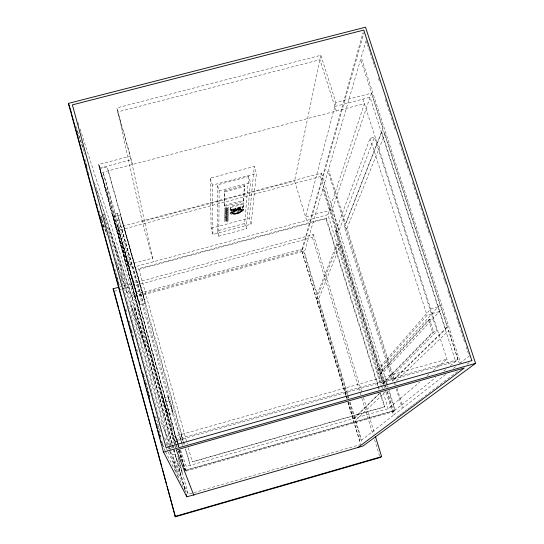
<?xml version="1.0" encoding="UTF-8"?>
<svg xmlns="http://www.w3.org/2000/svg" width="544" height="544" viewBox="0 0 544 544"><rect width="100%" height="100%" fill="white"/><g stroke="black" fill="none" stroke-linecap="round" stroke-linejoin="round"><path stroke-width="0.41" stroke-dasharray="2.72 2.04" d="M217.253 230.894L217.362 184.872L248.656 176.562L250.458 182.56L246.221 228.813L218.804 236.198L217.253 230.894L244.65 223.523L248.656 176.562M218.804 236.198L219.13 190.89L217.362 184.872M224.434 205.421L224.767 190.781L244.467 185.538L244.766 186.538L243.624 201.328L224.72 206.38L224.434 205.421L243.345 200.369L244.467 185.538M224.72 206.38L224.767 190.781M230.5 209.569L230.629 206.4L243.501 202.96L243.535 207.101L230.778 210.514L230.5 209.569L243.256 206.156L243.501 202.96M230.778 210.514L230.629 206.4M231.044 210.161L231.071 209.549L235.98 208.236L236.225 209.794L231.322 211.106L231.044 210.161L235.946 208.855L235.98 208.236M231.322 211.106L231.071 209.549M237.667 208.393L237.708 207.774L242.61 206.462L242.842 208.026L237.946 209.331L237.667 208.393L242.563 207.08L242.61 206.462M237.946 209.331L237.708 207.774M251.07 224.176L249.247 218.049L254.286 166.45L210.304 178.099L211.133 228.29L212.922 234.437L251.07 224.176L256.394 173.461L254.286 166.45M306.66 220.408L294.549 180.968L320.872 55.291L116.831 107.882L142.263 221.585L153.49 261.759M335.879 102.442L305.585 216.906L332.173 209.739L371.396 93.146L335.879 102.442L320.872 55.291M385.104 384.064L320.43 176.528L321.361 173.162L117.987 227.399L178.378 446.808M345.753 395.012L301.736 250.566L363.079 32.531M345.712 395.182L301.974 251.641L363.895 32.926M366.105 40.562L361.23 57.297L460.523 362.828L469.193 356.048L466.296 347.174M360.828 394.992L312.433 237.408L313.324 234.471L119.646 286.994M325.985 218.804L326.23 218.049L138.768 268.695L138.944 269.348L325.985 218.804L377.842 385.893M381.507 387.124L327.896 214.676L364.385 103.673L101.13 172.713M431.555 314.099L427.081 315.35L378.488 370.314L335.437 231.975L370.07 138.326L374.435 137.17L437.029 331.051L386.043 382.486L382.588 383.472L379.569 373.769L428.516 319.804L432.99 318.553M335.437 231.975L338.824 231.057L374.435 137.17M344.406 227.188L381.664 132.124L384.846 134.014L447.42 326.686L445.57 329.174L392.578 381.086L344.406 227.188L346.97 228.412L394.155 379.012L392.578 381.086M347.46 398.596L316.846 298.16L338.048 244.208L340.292 245.052L384.057 385.614M348.881 398.038L318.662 298.962L340.292 245.052M346.97 228.412L384.846 134.014M231.914 212.527C234.151 209.957 238.537 208.692 241.828 209.549L241.944 209.902C239.68 212.459 235.341 213.717 232.036 212.881L231.914 212.527L232.227 213.54M237.918 209.569L236.348 211.011L234.253 210.548M232.308 212.493C234.138 209.596 238.116 208.338 241.257 209.746M118.599 269.98L103.38 214.316L128.982 291.081L126.97 293.42L117.042 264.568M101.816 216.097L100.769 217.287L106.835 234.92M377.536 374.347L440.069 304.62M348.446 401.839L353.634 418.846L380.018 392.761M379.569 373.769L383.024 372.79L441.572 309.237M382.588 383.472L432.541 332.316L437.029 331.051M353.634 418.846L379.066 393.863M394.155 379.012L447.42 326.686M396.324 380.875L448.691 330.596L459.435 363.678M188.34 447.773L192.243 461.89L384.384 406.98L384.778 406.64L380.501 392.877M180.696 450.452L186.252 466.446L388.212 408.687L419.812 382.024M426.904 376.04L430.134 373.32M433.357 370.6L446.903 359.169L173.699 436.621M178.425 450.568L185.694 470.227L394.747 410.38L435.805 377.4M443.754 371.022L445.74 369.424M450.378 365.697L457.932 359.632L371.396 93.146M186.028 471.09L393.693 411.624L395.338 410.305L389.028 390.075M445.529 374.544L403.138 407.674L397.113 388.45M453.472 368.336L456.124 366.262M396.705 417.404L398.738 415.874M399.418 415.364L401.445 413.828M402.125 413.318L404.151 411.781M404.831 411.271L406.864 409.734M407.538 409.224L409.571 407.694M410.244 407.177L412.277 405.647M412.957 405.137L414.984 403.6M415.664 403.09L417.69 401.554M418.37 401.044L420.403 399.507M421.076 398.997L457.626 371.382M467.106 364.228L469.139 362.692M239.476 212.636L241.937 211.092L242.046 210.297C238.755 209.44 234.376 210.705 232.132 213.275L232.716 213.86L235.668 213.778L239.476 212.636L239.258 211.895M182.131 472.11L174.542 454.131L172.169 454.825L180.18 472.654L182.131 472.11L177.874 456.62L188.251 494.238L193.134 492.83M193.95 492.592L360.835 444.509M384.778 406.64L192.243 461.89M185.728 470.315L395.338 410.305M457.932 359.632L174.536 440.048L176.977 446.638M167.912 413.896L172.897 412.488L168.178 396.773L162.792 398.283L167.912 413.896L163.962 402.546L169.354 401.03L172.897 412.488M112.01 213.724L139.019 301.573L142.514 300.621L139.896 291.128L117.15 213.2L112.615 214.411L167.756 414.943L172.421 413.624L181.261 441.674M166.824 409.945L171.802 408.544M437.995 306.925L430.685 308.965L376.462 370.886L381.942 369.335L383.024 372.79M432.167 313.548L439.484 311.501M113.247 218.239L139.958 304.973L145.506 303.457L121.632 219.348L114.199 221.326M114.077 291.237L118.177 290.129M118.993 289.904L121.455 289.238M122.271 289.014L312.433 237.408M112.615 214.411L136.408 292.08L139.896 291.128M80.158 129.091L133.851 296.256L301.736 250.566M94.432 182.451L132.376 297.806L301.974 251.641M327.896 214.676L131.464 267.702L103.054 172.21L175.692 436.057L177.915 442.456M230.908 207.359L243.787 203.912M231.35 210.494L236.259 209.182M237.986 208.719L242.889 207.407M230.384 212.371L231.846 211.976L232.186 213.173M243.039 208.984L241.577 209.372A5.059 1.394 -16.6 0 1 234.185 212.595A5.059 1.394 -16.6 0 1 234.376 210.038A5.059 1.394 -16.6 0 1 241.577 209.372L242.073 210.82M211.133 228.29L249.247 218.049M212.922 234.437L212.371 185.144L256.394 173.461M112.968 216.852L120.394 214.873L144.568 300.064M219.13 190.89L250.458 182.56M225.06 191.78L244.766 186.538M115.96 226.576L120.503 225.359L143.453 304.014L182.777 446.481M142.263 221.585L294.549 180.968M117.987 227.399L118.871 230.33L320.43 176.528M117.157 230.928L121.706 229.718L172.421 413.624M99.844 168.021L131.172 159.814M334.805 106.488L370.015 97.267L455.675 361.447L174.937 441.13L98.763 164.472L130.39 156.196L116.831 107.882M148.974 351.431L134.409 307.843L132.07 308.414L147.016 351.818L148.974 351.431L175.413 447.651L133.851 296.256M156.72 417.153L155.278 417.044L159.093 425.544M316.846 298.16L318.662 298.962M161.758 444.006L162.71 445.91M165.179 450.854L163.69 447.868L161.915 441.361M165.553 451.595L175.991 472.484M178.126 476.748L176.147 472.79L169.871 449.874M185.171 490.838L178.242 476.979L113.791 241.89L108.705 226.44M166.376 448.31L167.838 451.377M168.198 452.139L188.251 494.238M173.828 460.87L181.54 477.618M160.432 431.215L157.25 424.286L160.8 437.294M166.083 443.544L167.137 445.856M167.491 446.624L171.02 454.328M164.642 437.913L168.103 445.645M168.45 446.42L169.49 448.739M158.889 417.316L171.938 448.174M175.964 444.89L174.4 440.688L98.702 165.335L128.976 265.091L136.408 292.08M176.256 445.672L176.841 447.229M178.296 451.139L182.668 462.862M182.961 463.644L185.586 470.676M167.756 414.943L178.085 444.319M178.364 445.114L179.207 447.494M178.194 443.251L179.302 446.454M99.015 210.854L106.141 231.635M116.28 261.208L125.596 288.381M130.975 304.436L146.112 348.527M76.119 126.793L83.552 149.376M77.105 130.56L85.041 154.639M96.676 189.944L108.31 225.25L169.646 449.052M114.09 242.787L132.063 297.33M366.37 41.371L367.166 43.792M367.424 44.601L368.478 47.824M368.744 48.634L369.798 51.864M370.063 52.666L374.809 67.191M378.502 78.486L379.556 81.716M385.356 99.464L388.253 108.344M388.518 109.147L389.572 112.377M389.837 113.179L390.361 114.798M391.415 118.021L395.107 129.322M399.588 143.038L401.173 147.88M401.438 148.682L402.492 151.912M402.757 152.721L403.811 155.944M404.076 156.754L408.558 170.469M409.612 173.699L410.135 175.311M412.508 182.573L415.412 191.447M415.67 192.256L416.731 195.48M416.99 196.289L418.309 200.321M419.363 203.551L421.471 210.004M422.532 213.234L423.586 216.458M423.844 217.267L424.898 220.497M425.163 221.299L429.644 235.022M433.602 247.119L434.391 249.54M435.445 252.77L436.499 256M436.764 256.802L437.818 260.032M438.083 260.841L442.564 274.557M443.618 277.78L444.672 281.01M444.938 281.819L445.468 283.431M447.841 290.693L450.738 299.567M451.003 300.376L455.484 314.092M456.538 317.322L457.592 320.545M457.858 321.354L458.912 324.578M459.177 325.387L459.7 326.998M460.754 330.228L465.242 343.944M381.664 132.124L445.57 329.174M362.916 99.124L448.31 363.535M370.07 138.326L427.081 315.35M428.516 319.804L432.541 332.316M78.078 122.631L79.118 125.861M336.253 111.051L319.947 59.724L117.728 111.908L132.484 164.492M181.512 442.476L182.519 445.679M395.61 383.649L396.114 385.247M394.958 384.846L328.025 171.142L323.265 187.462L384.499 384.023M396.222 388.892L402.308 408.326L394.074 414.759L386.77 391.299M321.361 173.162L388.015 386.838M332.173 209.739L338.824 231.057M386.043 382.486L386.791 384.88M387.042 385.676L387.539 387.274M388.783 391.258L394.747 410.38M385.356 384.873L386.111 387.308M387.376 391.36L393.693 411.624M384.751 384.826L385.506 387.253M336.28 231.751L379.352 370.07M384.309 386.424L384.812 388.042M338.048 244.208L382.303 386.464M382.554 387.274L383.302 389.701M383.248 392.714L388.212 408.687M326.23 218.049L379.501 389.64M378.094 386.702L379.1 389.946M380.106 393.19L384.384 406.98M313.324 234.471L361.923 392.564M363.419 397.433L374.639 433.915M361.828 398.242L373.055 434.799M374.551 439.668L379.542 455.913M350.118 402.098L354.831 417.527M347.324 394.924L302.77 248.826L131.58 295.392L185.286 491.089M347.575 395.74L348.316 398.174M349.554 402.234L361.93 442.816M345.998 395.821L346.739 398.256M347.976 402.315L360.584 443.7M345.957 395.991L346.698 398.426M347.936 402.485L360.291 443.034M98.763 164.472L129.044 264.52L152.497 258.196L130.39 156.196M243.345 200.369L243.624 201.328M243.256 206.156L243.535 207.101M242.563 207.08L242.842 208.026M243.161 209.161L243.386 209.902M181.057 434.472L182.988 440.946M183.226 441.755L184.192 444.999M185.395 449.045L190.216 465.236L185.701 448.895M241.876 209.705L242.175 210.691A5.216 1.428 -16.6 0 1 234.464 213.989A5.216 1.428 -16.6 0 1 234.845 211.31A5.216 1.428 -16.6 0 1 242.175 210.691M241.264 210.759L241.482 211.5M240.625 209.195L240.849 209.943M244.65 223.523L246.221 228.813M240.536 211.242L240.761 211.99M238.422 209.379L238.646 210.127M237.34 212.568L237.558 213.309M236.395 209.889L236.613 210.637M235.946 208.855L236.225 209.794M235.185 210.304L235.409 211.052M235.45 213.037L235.668 213.778M234.131 210.752L234.355 211.5M233.798 213.214L234.022 213.955M233.111 211.303L233.328 212.051M233.056 213.2L233.274 213.942M232.438 211.8L232.655 212.548M232.172 212.949L232.39 213.697M230.704 213.282L230.928 214.03M228.589 207.325L228.868 208.277M228.548 209.481L228.827 210.433M228.466 211.528L228.738 212.473M228.412 213.649A2.02 0.558 -16.4 0 1 225.522 214.941A2.02 0.558 -16.4 0 1 225.461 213.962A2.02 0.558 -16.4 0 1 228.412 213.649L228.684 214.588A2.02 0.551 -16.4 0 1 225.801 215.88A2.02 0.551 -16.4 0 1 225.74 214.9A2.02 0.551 -16.4 0 1 228.684 214.588M228.317 215.601L228.589 216.532M228.269 217.668A1.999 0.544 -16.4 0 1 225.44 218.946A1.999 0.544 -16.4 0 1 225.338 218.001A1.999 0.544 -16.4 0 1 228.269 217.668L228.541 218.593A1.999 0.537 -16.4 0 1 225.712 219.871A1.999 0.537 -16.4 0 1 225.61 218.926A1.999 0.537 -16.4 0 1 228.541 218.593M228.201 219.654A1.986 0.537 -16.4 0 1 225.359 220.918A1.986 0.537 -16.4 0 1 225.311 219.966A1.986 0.537 -16.4 0 1 228.201 219.654L228.473 220.578A1.986 0.537 -16.4 0 1 225.631 221.836A1.986 0.537 -16.4 0 1 225.583 220.891A1.986 0.537 -16.4 0 1 228.473 220.578M224.672 208.474L224.992 209.569M224.631 210.65L224.91 211.602M224.59 212.745L224.869 213.69M224.522 214.724L224.794 215.662M224.502 216.818L224.774 217.75M224.427 218.742L224.699 219.674M224.38 220.708L224.652 221.626M210.304 178.099L212.371 185.144M108.297 171.068L135.361 266.744L184.572 444.808M138.768 268.695L187.279 443.938M168.178 396.773L169.354 401.03M117.15 213.2L120.503 225.359M139.019 301.573L139.958 304.973M179.867 449.895L185.368 469.873M118.871 230.33L178.466 446.814M179.364 450.085L184.987 470.506M179.282 450.078L184.919 470.546M132.376 297.806L185.796 492.463M134.409 307.843L171.85 444.326M172.074 445.142L174.542 454.131M128.982 291.081L172.04 448.127M119.721 274.074L158.664 416.5M84.932 159.242L87.836 169.891M92.534 187.095L92.976 188.734M97.226 204.299L97.675 205.938M101.218 218.926L101.667 220.565M102.782 224.658L103.673 227.929M113.506 263.949L113.948 265.588M114.845 268.865L117.076 277.052M117.3 277.868L119.313 285.24M125.786 308.978L126.684 312.256M129.139 321.259L132.716 334.356M132.94 335.179L133.606 337.634M136.734 349.092L137.632 352.369M143.439 373.653L149.022 394.121M149.246 394.937L149.913 397.392M86.299 164.784L87.19 168.062M88.305 172.156L89.202 175.426M100.586 217.172L101.483 220.449M102.598 224.543L103.489 227.814M113.54 264.649L113.988 266.288M116.892 276.923L119.122 285.11M131.186 329.31L132.076 332.588M143.466 374.333L144.364 377.604M145.479 381.698L149.722 397.249M159.773 434.085L160.664 437.356M161.779 441.449L163.343 447.182M322.83 188.972L304.388 252.185L317.234 294.297L338.545 239.455L322.83 188.972M360.618 59.398L328.508 169.497L345.556 223.91L382.99 128.289L360.618 59.398M429.631 319.491L380.433 373.524L383.452 383.228L433.663 331.996L429.631 319.491M385.852 391.374L355.667 420.281L361.699 440.062L393.319 415.351L385.852 391.374M182.471 439.586L174.801 441.762L99.776 168.878L107.154 166.947L182.471 439.586M234.464 213.534A5.059 1.387 -16.6 0 0 241.856 210.31A5.059 1.387 -16.6 0 0 234.654 210.984A5.059 1.387 -16.6 0 0 234.464 213.534M225.57 208.76A2.06 0.578 -16.4 0 0 228.63 207.468A2.06 0.578 -16.4 0 0 225.753 207.679A2.06 0.578 -16.4 0 0 225.57 208.76M225.332 210.861A2.047 0.571 -16.4 0 0 228.528 209.644A2.047 0.571 -16.4 0 0 225.903 209.698A2.047 0.571 -16.4 0 0 225.332 210.861M225.359 212.922A2.033 0.564 -16.4 0 0 228.473 211.684A2.033 0.564 -16.4 0 0 225.753 211.813A2.033 0.564 -16.4 0 0 225.359 212.922M225.284 216.974A2.006 0.551 -16.4 0 0 228.33 215.744A2.006 0.551 -16.4 0 0 225.61 215.9A2.006 0.551 -16.4 0 0 225.284 216.974M225.848 209.712A2.06 0.571 -16.4 0 0 228.908 208.42A2.06 0.571 -16.4 0 0 226.032 208.631A2.06 0.571 -16.4 0 0 225.848 209.712M225.61 211.806A2.047 0.564 -16.4 0 0 228.806 210.589A2.047 0.564 -16.4 0 0 226.182 210.644A2.047 0.564 -16.4 0 0 225.61 211.806M225.631 213.86A2.033 0.558 -16.4 0 0 228.745 212.622A2.033 0.558 -16.4 0 0 226.032 212.752A2.033 0.558 -16.4 0 0 225.631 213.86M225.556 217.906A2.006 0.544 -16.4 0 0 228.602 216.675A2.006 0.544 -16.4 0 0 225.882 216.838A2.006 0.544 -16.4 0 0 225.556 217.906M235.117 210.657A1.972 0.544 -16.6 0 0 237.993 209.399A1.972 0.544 -16.6 0 0 235.178 209.664A1.972 0.544 -16.6 0 0 235.117 210.657M233.356 213.744A6.596 1.809 -16.6 0 0 243.256 209.624A6.596 1.809 -16.6 0 0 234.172 210.27A6.596 1.809 -16.6 0 0 233.356 213.744M233.573 214.486A6.596 1.809 -16.6 0 0 243.474 210.372A6.596 1.809 -16.6 0 0 234.396 211.018A6.596 1.809 -16.6 0 0 233.573 214.486"/><path stroke-width="0.82" d="M357.993 447.481L464.25 368.036L176.324 449.963L193.868 495.428M475.578 363.365L362.923 446.06L186.857 496.822L163.506 452.125L68.422 103.394L365.514 27.2L475.578 363.365L163.506 452.125M375.387 436.349L381.616 456.613L380.038 457.538L175.372 516.8L113.111 288.762L118.83 287.212M174.964 516.44L381.616 456.613M113.111 288.762L114.077 291.237M68.422 103.394L71.611 113.077M186.184 494.36L186.857 496.822M71.706 114.328L75.283 127.425M75.725 129.057L86.666 169.17M87.108 170.802L91.576 187.177M92.018 188.809L96.485 205.183M96.934 206.822L112.778 264.935M113.227 266.574L117.688 282.941M118.136 284.58L122.597 300.948M123.046 302.586L131.308 332.867M131.75 334.506L136.218 350.88M136.66 352.512L138.897 360.699M139.339 362.338L141.127 368.886M141.576 370.518L142.691 374.612M143.133 376.251L143.806 378.706M144.255 380.344L146.037 386.893M146.486 388.532L147.601 392.618M148.05 394.257L152.51 410.632M152.959 412.264L157.42 428.638M157.869 430.27L160.099 438.457M160.548 440.096L161.214 442.551M114.301 292.06L118.755 308.462M119.204 310.107L123.658 326.509M124.107 328.148L132.355 358.496M132.797 360.135L137.258 376.543M137.7 378.182L148.179 416.731M148.621 418.37L150.851 426.578M151.3 428.216L153.082 434.778M153.53 436.417L161.772 466.766M162.221 468.404L166.675 484.813M167.124 486.452L175.372 516.8M471.845 360.645L166.015 447.549L72.372 104.87L363.766 30.076L471.845 360.645"/></g></svg>
